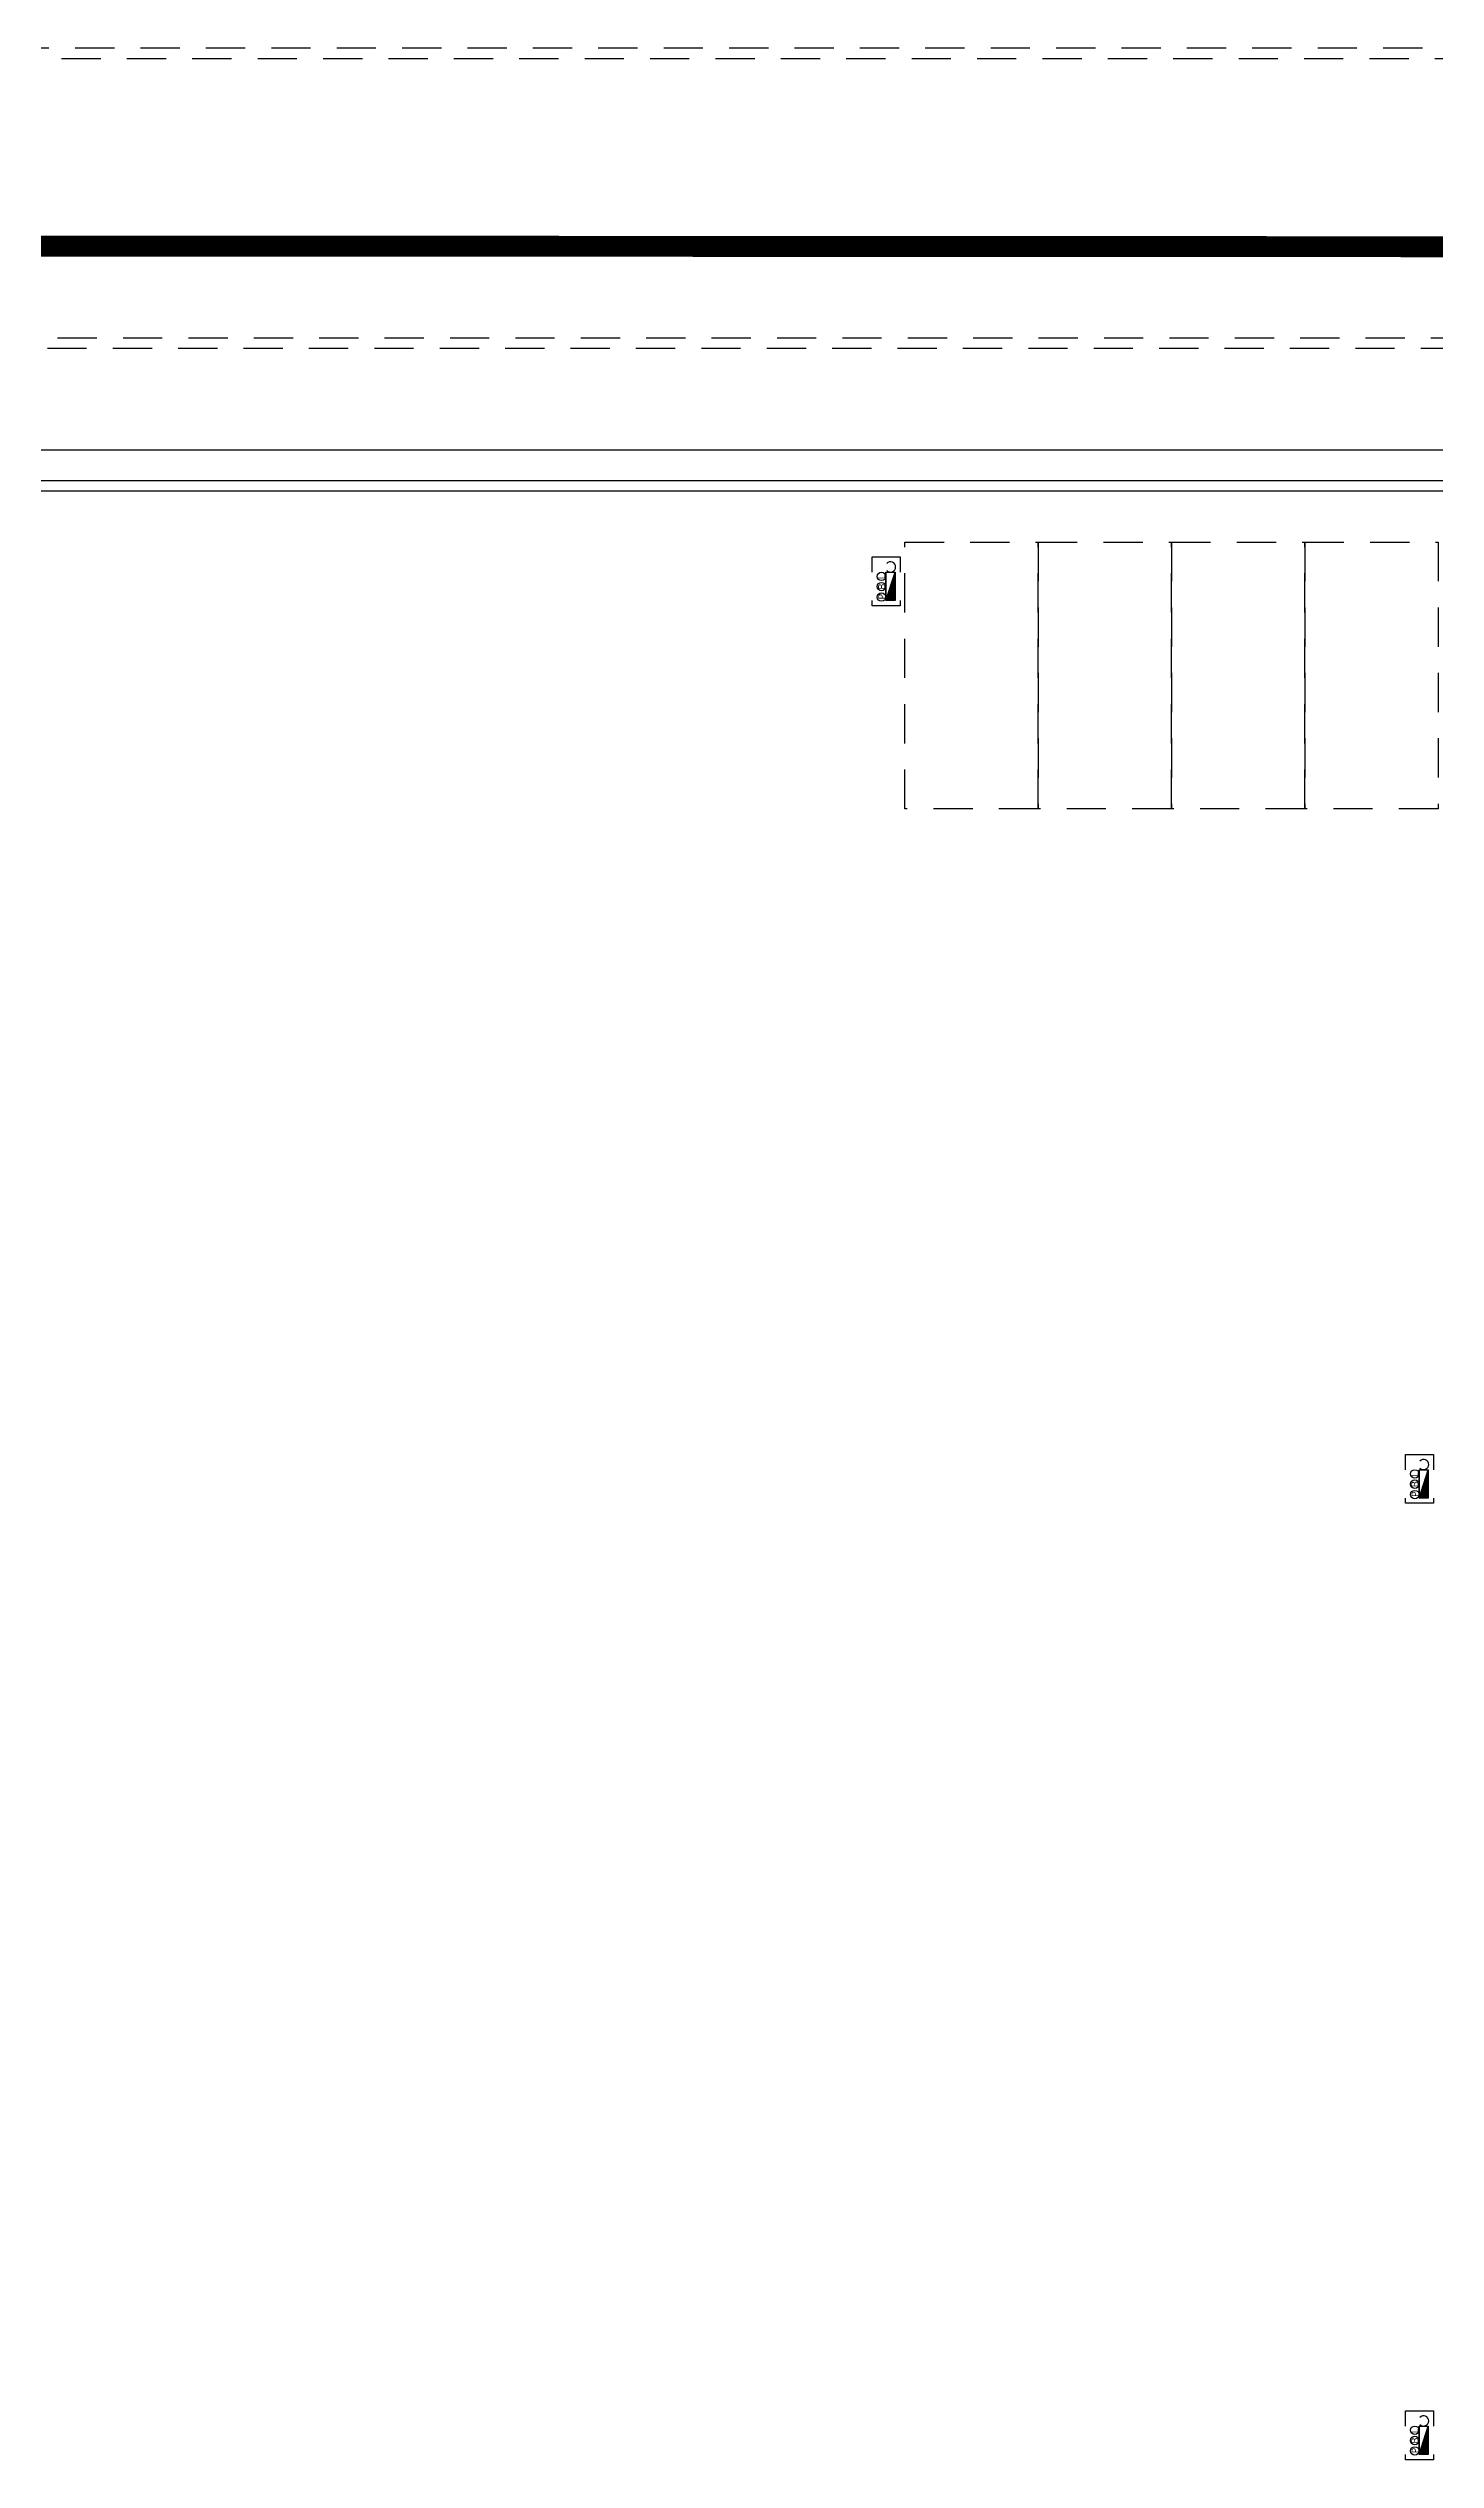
# Model space of a CAD drawing. Header units: millimetres. Extents: x 3775 to 244986, y 1861 to 55808.
# Drawn here: x 239996 to 240704, y 24610 to 25838 of the extents above; entities that cross this region are included whole.
import ezdxf
from ezdxf.enums import TextEntityAlignment as Align

# ---------------------------------------------------------------- set-up
doc = ezdxf.new("R2010")
doc.units = ezdxf.units.MM
doc.header["$LTSCALE"] = 100
doc.header["$MEASUREMENT"] = 0
doc.linetypes.add('-HID', pattern=[2.5, 1.5, -1])
doc.linetypes.add('HIDDEN', pattern=[2, 1, -1])
doc.layers.get('0').update_dxf_attribs({"linetype": 'CONTINUOUS'})
for name, color, linetype in [('ELE2', 3, 'CONTINUOUS'), ('ELE9', 9, 'CONTINUOUS'), ('IHC', 3, 'CONTINUOUS'), ('LAND-3', 9, 'CONTINUOUS'), ('트렌치', 9, 'CONTINUOUS')]:
    doc.layers.add(name, color=color, linetype=linetype)
doc.styles.add('MAP_맑은고딕', font='malgun_0.ttf')

# ---------------------------------------------------------------- blocks, each defined once
blk = doc.blocks.new('소화전(H)')
at = {"layer": 'IHC'}
h = blk.add_hatch(color=3, dxfattribs=at)
h.dxf.hatch_style = 1
h.paths.add_polyline_path([(-2.78, 0), (2.78, -1.8), (2.78, 0)])
at = {"linetype": 'HIDDEN', "ltscale": 0.2}
for points in [[(-2.78, -4.44), (-5.75, -4.44), (-5.75, 1), (-2.78, 1)], [(2.78, 1), (3.78, 1), (3.78, -4.44), (2.78, -4.44)]]:
    blk.add_lwpolyline(points, dxfattribs=at)
at = {"layer": 'IHC', "color": 3}
for p, q in [((2.78, -1.8), (-2.78, 0)), ((-2.78, -1.8), (2.78, -1.8))]:
    blk.add_line(p, q, dxfattribs=at)
blk.add_lwpolyline([(2.78, -1.8), (-2.78, -1.8), (-2.78, 0), (2.78, 0)], close=True, dxfattribs=at)
for centre in [(-1.95, -2.63), (0.05, -2.63), (2.08, -2.63)]:
    blk.add_circle(centre, 0.83, dxfattribs=at)
blk.add_arc((-3.78, -0.9), 1, 313.176, 226.824, dxfattribs=at)
at = {"layer": 'IHC', "color": 2, "style": 'MAP_맑은고딕'}
for s, p in [('L', (-1.84, -2.62)), ('B', (0.06, -2.62)), ('P', (2, -2.58))]:
    blk.add_text(s, height=1.38, rotation=180, dxfattribs=at).set_placement(p, align=Align.MIDDLE_CENTER)
blk = doc.blocks.new('A$C5041cb64')
at = {"xscale": 100, "yscale": 100, "zscale": 100, "rotation": 270}
for p in [(-445597, 170358), (-435197, 152860), (-435197, 134216)]:
    blk.add_blockref('소화전(H)', p, dxfattribs=at)
blk = doc.blocks.new('KEY PLAN_계단실G')
at = {"layer": 'ELE2', "color": 253, "ltscale": 0.1}
for points in [[(-3625.02, -89.18), (-3625.02, -77.42), (-481.18, -77.42)], [(-3625.02, -89.18), (-481.18, -89.18)]]:
    blk.add_lwpolyline(points, dxfattribs=at)
at = {"layer": 'ELE9', "color": 253, "linetype": '-HID', "ltscale": 0.1}
for points in [[(-2955.68, -112.7), (-2904.72, -112.7), (-2904.72, -214.62), (-2955.68, -214.62)], [(-2904.72, -112.7), (-2853.76, -112.7), (-2853.76, -214.62), (-2904.72, -214.62)], [(-2853.76, -112.7), (-2802.8, -112.7), (-2802.8, -214.62), (-2853.76, -214.62)], [(-2802.8, -112.7), (-2751.84, -112.7), (-2751.84, -214.62), (-2802.8, -214.62)]]:
    blk.add_lwpolyline(points, close=True, dxfattribs=at)
at = {"layer": 'LAND-3', "color": 253, "linetype": '-HID', "ltscale": 0.1}
for points in [[(-1232.83, 76.02), (-3478.04, 76.01, 0.31169), (-3700.48, -77.38), (-3700.48, -77.42)], [(-3696.3, -77.42, -0.309983), (-3478.04, 72.09), (-1232.83, 72.1)]]:
    blk.add_lwpolyline(points, format="xyb", dxfattribs=at)
at = {"layer": 'LAND-3', "color": 1, "ltscale": 0.1, "const_width": 8}
blk.add_lwpolyline([(0, 0), (-2016.7, -0.2), (-3843.69, 0.66), (-4007.45, 2.9), (-4721.72, 2.38), (-4767.26, 0.12), (-4804.83, -7.8), (-4841.17, -21.4)], dxfattribs=at)
at = {"layer": 'LAND-3', "color": 253, "linetype": '-HID', "ltscale": 0.1}
for points in [[(-1242.64, 0.62), (-3408.44, 0.62), (-3408.44, -38.58), (-1242.64, -38.58)], [(-1246.56, -3.3), (-3404.52, -3.3), (-3404.52, -34.66), (-1246.56, -34.66)]]:
    blk.add_lwpolyline(points, close=True, dxfattribs=at)
at = {"layer": '트렌치', "color": 253, "ltscale": 0.1}
blk.add_lwpolyline([(-3625.02, -93.1), (-481.18, -93.1)], dxfattribs=at)
at = {"color": 253, "linetype": '-HID', "ltscale": 0.1, "xscale": 0.01959999999999999, "yscale": 0.01959999999999999, "zscale": 0.01959999999999999}
blk.add_blockref('A$C5041cb64', (5774.31, -3468.65), dxfattribs=at)

msp = doc.modelspace()

# ---------------------------------------------------------------- block references
at = {"xscale": 1.333333333333333, "yscale": 1.333333333333333, "zscale": 1.333333333333333}
msp.add_blockref('KEY PLAN_계단실G', (244373.8, 25736.9), dxfattribs=at)

doc.saveas('drawing.dxf')
